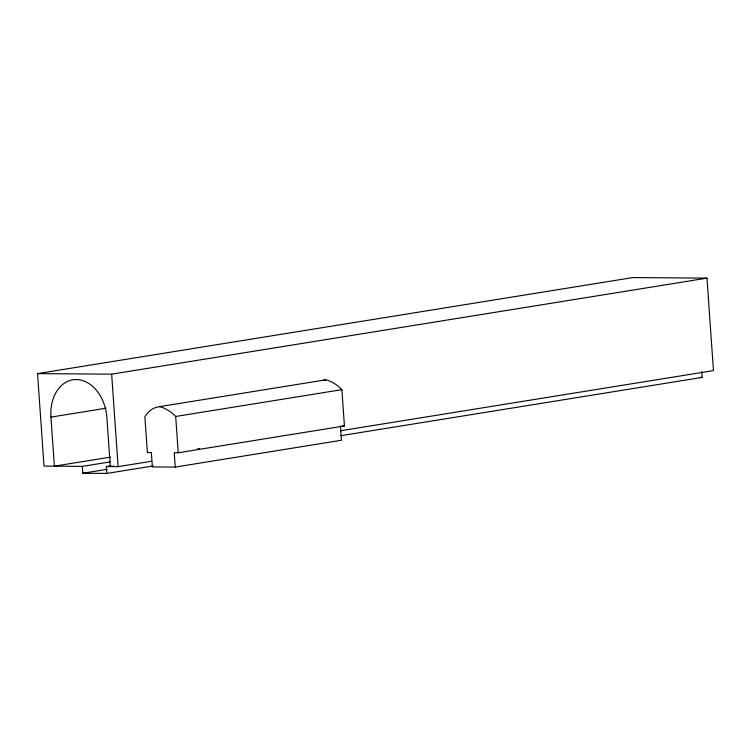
<?xml version="1.0" encoding="UTF-8"?>
<svg xmlns="http://www.w3.org/2000/svg" width="751" height="751" viewBox="0 0 751 751"><rect width="100%" height="100%" fill="white"/><g stroke="black" fill="none" stroke-linecap="round" stroke-linejoin="round"><path stroke-width="1.13" d="M110.134 461.893L82.338 466.38L44.018 466.089L37.55 373.604L632.886 277.57L706.982 278.133L713.45 370.609L340.494 430.774M37.55 373.604L111.646 374.167L706.982 278.133M110.557 457.106L54.372 466.164L50.937 417.105L105.975 408.225M159.588 406.648L325.784 379.837A45.942 33.588 80.8 0 1 341.902 389.656L344.437 425.948L178.24 452.759L174.241 452.731L175.246 467.075L152.359 466.906L151.355 452.553L147.365 452.524L144.868 416.796A31.871 23.309 80.8 0 1 159.588 406.648A45.942 33.588 80.8 0 1 175.696 416.467L341.902 389.656M197.325 449.004L199.635 448.629M82.338 466.38L82.817 473.243L106.849 473.43L106.36 466.559L110.998 465.808M113.767 466.033L110.303 466.587L106.867 417.528A38.001 27.787 80.8 0 0 76.264 379.537A38.001 27.787 80.8 0 0 50.937 417.105M106.36 466.559L118.114 466.643L151.702 461.227M82.817 473.243L107.14 469.319M106.849 473.43L153.176 465.949M340.813 435.683L702.185 377.396L701.781 371.67M175.246 467.075L341.452 440.264L340.447 425.92M699.894 377.377L702.185 377.396M342.437 425.93L344.437 425.948M175.696 416.467L178.24 452.759M111.646 374.167L118.114 466.643M322.921 380.381A31.871 23.309 80.8 0 1 325.784 379.837"/></g></svg>
